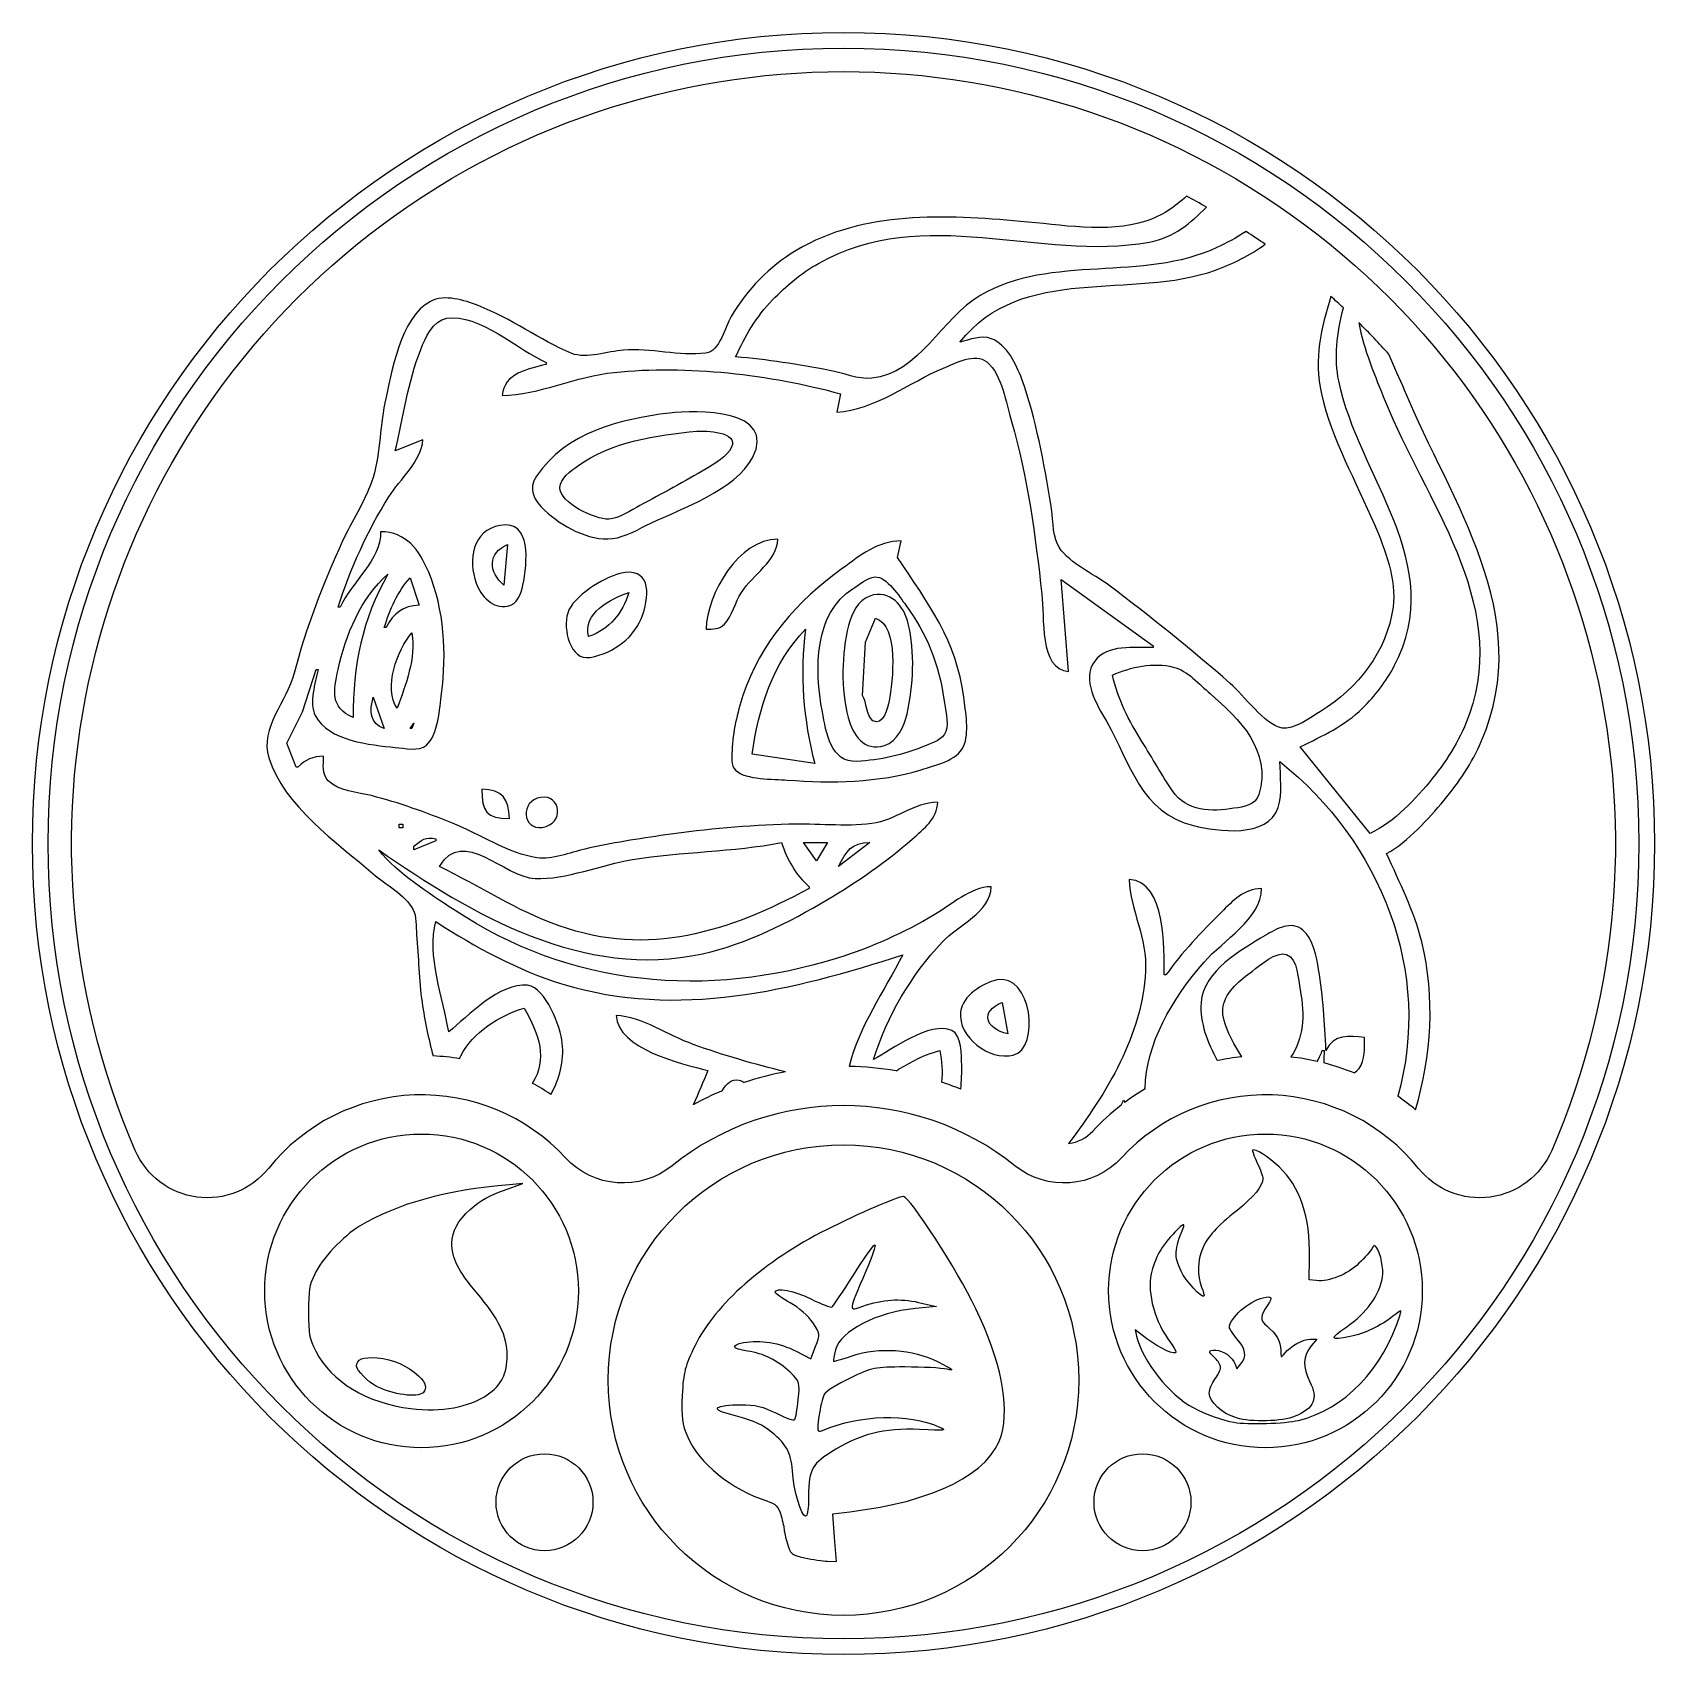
# Model space of a CAD drawing. Header units: millimetres. Extents: x -20.7 to 20.7, y -20.7 to 20.7.
import ezdxf

# ---------------------------------------------------------------- set-up
doc = ezdxf.new("R2010")
doc.units = ezdxf.units.MM
doc.layers.get('0').update_dxf_attribs({"linetype": 'CONTINUOUS'})

msp = doc.modelspace()

# ---------------------------------------------------------------- linework, layer by layer
for p, q in [((-7.583, 12.267), (-7.583, 12.22)), ((-0.079, 11.469), (-0.172, 11)), ((-10.726, 10.297), (-11.43, 10.015)), ((-8.568, 7.623), (-8.662, 6.591)), ((1.376, 7.295), (1.469, 7.717)), ((-11.055, 6.779), (-10.82, 6.075)), ((5.738, 4.387), (5.55, 6.732)), ((5.55, 6.732), (7.895, 5.043)), ((-12.837, 6.028), (-12.884, 6.028)), ((-11.664, 5.512), (-11.711, 5.512)), ((0.559, 5.134), (0.813, 5.747)), ((0.484, 3.777), (0.559, 5.134)), ((7.895, 5.043), (7.895, 4.996)), ((-13.799, 3.355), (-13.447, 4.434)), ((-13.447, 4.434), (-13.4, 4.434)), ((-11.993, 3.73), (-11.711, 2.933)), ((-14.195, 2.557), (-13.799, 3.355)), ((-13.963, 1.948), (-14.195, 2.557)), ((-0.735, 2.041), (-2.33, 2.276)), ((13.43, 0.259), (11.648, 2.463)), ((-13.916, 1.948), (-13.963, 1.948)), ((-10.398, 0.071), (-10.961, -0.163)), ((-10.398, 0.118), (-10.398, 0.071)), ((0.672, 0.024), (-0.125, -0.585)), ((-10.961, -0.163), (-10.961, -0.069)), ((-0.876, -1.101), (-0.876, -1.148)), ((8.224, -3.353), (8.177, -3.353)), ((4.049, -4.056), (4.19, -4.854)), ((12.211, -5.276), (12.258, -5.276)), ((-8.55, -8.805), (-8.179, -8.674)), ((-8.179, -8.674), (-8.52, -8.703)), ((11.875, -11.131), (11.886, -10.559)), ((12.058, -11.149), (11.875, -11.131)), ((2.374, -11.804), (1.835, -11.859)), ((1.917, -11.703), (2.374, -11.804)), ((7.737, -12.629), (7.437, -12.402)), ((7.437, -12.402), (7.475, -12.563)), ((11.91, -12.639), (12.072, -12.639)), ((12.072, -12.639), (11.924, -12.814)), ((-1.208, -12.949), (-0.836, -13.142)), ((-0.836, -13.142), (-0.712, -12.827)), ((9.988, -13.278), (10.028, -13.401)), ((10.028, -13.401), (10.134, -13.27)), ((-0.275, -17.092), (0.165, -17.041)), ((-0.228, -17.702), (-0.275, -17.092)), ((-0.181, -18.312), (-0.228, -17.702)), ((-0.404, -18.303), (-0.181, -18.312))]:
    msp.add_line(p, q)
msp.add_lwpolyline([(-7.091, -8.016, 0.458612), (-14.665, -8.285, -0.565024), (-18.061, -7.83, -1.523453), (18.061, -7.83, -0.565024), (14.665, -8.285, 0.458612), (7.091, -8.016, -0.393426), (4.373, -8.219, 0.35083), (-4.373, -8.219, -0.393426)], format="xyb", close=True)
for points in [[(-11.008, 2.933), (-11.055, 2.933), (-10.961, 3.073)], [(-11.336, 0.4), (-11.336, 0.493), (-11.242, 0.493), (-11.242, 0.4)], [(-0.688, -0.445), (-1.017, 0.024), (-0.407, 0.024)]]:
    msp.add_lwpolyline(points, close=True)
for centre, radius in [((0, 0), 20.685), ((0, 0), 20.285), ((-10.762, -11.41), 4), ((10.762, -11.41), 4), ((0, -13.685), 6), ((-7.625, -16.8), 1.236), ((7.625, -16.8), 1.236)]:
    msp.add_circle(centre, radius)
for centre, radius, start, end in [((0, 0), 18.685, 60.2899, 62.0778), ((0, 0), 18.685, 54.8751, 56.6603), ((0, 0), 18.685, 46.9808, 48.2976), ((0, 0), 18.685, 41.8977, 45.3098), ((-10.762, -11.41), 6, 80.6545, 87.163), ((0, -13.685), 8, 80.3347, 88.9647), ((10.762, -11.41), 6, 95.8007, 101.8321), ((10.762, -11.41), 6, 77.295, 83.7976), ((10.762, -11.41), 6, 67.8815, 75.6601), ((-10.762, -11.41), 6, 56.6496, 61.8941), ((0, -13.685), 8, 100.6325, 108.4402), ((0, -13.685), 8, 68.0476, 71.8087), ((0, -13.685), 8, 112.7308, 118.6109), ((10.762, -11.41), 6, 120.7872, 126.7984), ((10.762, -11.41), 6, 50.3783, 55.7942), ((10.762, -11.41), 6, 127.8324, 137.2392), ((5.623, -6.658), 1, 276.7972, 317.2392)]:
    msp.add_arc(centre, radius, start, end)
for points in [[(8.75, 16.51), (8.448, 16.239), (8.122, 16), (7.708, 15.87)], [(7.802, 15.338), (8.435, 15.451), (8.852, 15.829), (9.26, 16.229)], [(4.518, 15.867), (2.603, 16.032), (0.514, 16.147), (-1.204, 15.125)], [(7.708, 15.87), (6.718, 15.56), (5.529, 15.78), (4.518, 15.867)], [(-0.641, 14.792), (2.07, 16.334), (4.964, 14.834), (7.802, 15.338)], [(10.269, 15.61), (10.01, 15.441), (9.742, 15.304), (9.537, 15.207)], [(-1.204, 15.125), (-1.895, 14.714), (-2.456, 14.13), (-2.863, 13.439)], [(9.537, 15.207), (7.625, 14.301), (5.316, 15.042), (3.486, 13.977)], [(9.49, 14.625), (9.935, 14.786), (10.369, 15), (10.751, 15.282)], [(-1.811, 13.862), (-1.459, 14.229), (-1.084, 14.541), (-0.641, 14.792)], [(2.97, 12.783), (4.544, 14.807), (7.363, 13.852), (9.49, 14.625)], [(-10.537, 13.825), (-11.287, 13.438), (-11.543, 11.982), (-11.697, 11.235)], [(-9.319, 13.72), (-9.678, 13.856), (-10.169, 14.016), (-10.537, 13.825)], [(-6.927, 12.499), (-7.75, 12.836), (-8.474, 13.398), (-9.319, 13.72)], [(-2.752, 12.408), (-2.518, 12.941), (-2.215, 13.439), (-1.811, 13.862)], [(3.486, 13.977), (2.513, 13.41), (1.932, 11.989), (0.719, 11.864)], [(12.43, 13.95), (12.184, 13.157), (11.988, 12.363), (12.191, 11.469)], [(12.63, 11.798), (12.515, 12.359), (12.581, 13.023), (12.748, 13.661)], [(-10.782, 12.595), (-10.66, 12.899), (-10.484, 13.337), (-10.115, 13.396)], [(-10.115, 13.396), (-9.303, 13.527), (-8.281, 12.576), (-7.583, 12.267)], [(-2.863, 13.439), (-3.018, 13.176), (-3.159, 12.548), (-3.508, 12.506)], [(13.141, 13.284), (13.264, 12.59), (13.565, 11.907), (13.815, 11.282)], [(3.768, 12.875), (3.518, 12.971), (3.214, 12.85), (2.97, 12.783)], [(4.547, 11.845), (4.41, 12.222), (4.169, 12.721), (3.768, 12.875)], [(-11.43, 10.015), (-11.22, 10.88), (-11.116, 11.762), (-10.782, 12.595)], [(-5.613, 12.583), (-5.997, 12.552), (-6.567, 12.352), (-6.927, 12.499)], [(-3.508, 12.506), (-4.191, 12.422), (-4.918, 12.641), (-5.613, 12.583)], [(14.309, 11.563), (14.19, 11.849), (14.042, 12.158), (13.908, 12.478)], [(-7.583, 12.22), (-8.057, 12.1), (-8.647, 11.998), (-8.709, 11.422)], [(-8.709, 11.422), (-7.771, 11.442), (-6.805, 11.917), (-5.848, 12.016)], [(-5.848, 12.016), (-3.992, 12.208), (-1.874, 11.963), (-0.079, 11.469)], [(-0.36, 12.067), (-1.149, 12.21), (-1.952, 12.351), (-2.752, 12.408)], [(0.719, 11.864), (0.37, 11.829), (-0.018, 12.005), (-0.36, 12.067)], [(-0.172, 11), (0.781, 11.05), (1.683, 11.764), (2.548, 12.124)], [(2.548, 12.124), (2.847, 12.248), (3.36, 12.526), (3.655, 12.282)], [(3.655, 12.282), (4.05, 11.955), (4.143, 11.232), (4.281, 10.766)], [(5.29, 8.655), (5.108, 9.711), (4.913, 10.835), (4.547, 11.845)], [(14.047, 4.527), (15.42, 7.138), (13.137, 9.34), (12.63, 11.798)], [(-11.697, 11.235), (-11.83, 10.587), (-11.818, 9.839), (-12.037, 9.218)], [(12.191, 11.469), (12.453, 10.312), (13.074, 9.224), (13.539, 8.139)], [(13.815, 11.282), (14.824, 8.761), (16.973, 6.16), (15.967, 3.308)], [(16.267, 2.604), (17.656, 5.849), (15.508, 8.67), (14.309, 11.563)], [(-4.441, 10.978), (-5.711, 10.816), (-7.069, 10.49), (-7.83, 9.37)], [(-2.321, 9.837), (-1.672, 11.08), (-3.762, 11.064), (-4.441, 10.978)], [(4.281, 10.766), (4.707, 9.33), (4.889, 7.84), (5.06, 6.357)], [(-6.786, 9.625), (-5.92, 10.249), (-4.774, 10.42), (-3.737, 10.515)], [(-3.737, 10.515), (-3.525, 10.534), (-2.664, 10.505), (-2.858, 10.106)], [(-11.596, 8.843), (-11.314, 9.295), (-10.76, 9.748), (-10.726, 10.297)], [(-2.858, 10.106), (-2.977, 9.861), (-3.279, 9.693), (-3.503, 9.557)], [(-7.231, 9.078), (-7.225, 9.31), (-6.954, 9.504), (-6.786, 9.625)], [(-3.503, 9.557), (-4.05, 9.226), (-4.627, 8.923), (-5.191, 8.621)], [(-4.91, 8.173), (-4.125, 8.542), (-2.746, 9.022), (-2.321, 9.837)], [(-12.037, 9.218), (-12.216, 8.707), (-12.546, 8.213), (-12.774, 7.717)], [(-7.83, 9.37), (-8.053, 9.042), (-7.883, 8.741), (-7.622, 8.497)], [(-12.884, 6.028), (-12.585, 7.003), (-12.135, 7.978), (-11.596, 8.843)], [(-5.989, 8.273), (-6.325, 8.26), (-7.242, 8.681), (-7.231, 9.078)], [(-7.622, 8.497), (-7.198, 8.102), (-6.499, 7.704), (-5.895, 7.776)], [(-5.191, 8.621), (-5.428, 8.495), (-5.713, 8.284), (-5.989, 8.273)], [(5.456, 7.633), (5.323, 7.926), (5.345, 8.338), (5.29, 8.655)], [(-11.805, 7.951), (-11.796, 7.234), (-12.544, 6.678), (-12.837, 6.028)], [(-10.579, 6.92), (-10.819, 7.488), (-11.152, 7.947), (-11.805, 7.951)], [(-8.756, 8.112), (-9.462, 7.986), (-9.582, 7.23), (-9.366, 6.638)], [(-8.174, 6.591), (-8.069, 7.146), (-7.938, 8.257), (-8.756, 8.112)], [(-5.895, 7.776), (-5.555, 7.817), (-5.216, 8.028), (-4.91, 8.173)], [(13.539, 8.139), (13.809, 7.509), (14.113, 6.726), (14.016, 6.028)], [(-12.774, 7.717), (-13.27, 6.636), (-13.715, 5.493), (-14.01, 4.34)], [(-8.662, 6.591), (-9.062, 6.913), (-9.072, 7.423), (-8.568, 7.623)], [(-1.673, 7.764), (-2.672, 7.752), (-3.483, 6.383), (-3.503, 5.465)], [(-2.602, 6.404), (-2.316, 6.85), (-1.692, 7.213), (-1.673, 7.764)], [(1.469, 7.717), (0.868, 7.713), (0.439, 7.353), (-0.032, 7.013)], [(6.77, 6.585), (6.401, 6.862), (5.65, 7.205), (5.456, 7.633)], [(3.067, 3.73), (2.884, 5.166), (2.156, 6.133), (1.376, 7.295)], [(-12.892, 4.434), (-12.702, 5.306), (-12.304, 6.275), (-11.617, 6.873)], [(-11.617, 6.873), (-12.274, 5.73), (-12.509, 4.524), (-12.509, 3.214)], [(-11.711, 5.512), (-11.573, 5.963), (-11.371, 6.425), (-11.055, 6.779)], [(-10.249, 3.824), (-10.121, 4.834), (-10.179, 5.974), (-10.579, 6.92)], [(-9.366, 6.638), (-9.248, 6.318), (-8.95, 5.977), (-8.571, 6.05)], [(-5.707, 6.885), (-6.117, 6.785), (-6.905, 6.299), (-7.034, 5.876)], [(-5.118, 5.841), (-4.933, 6.389), (-4.934, 7.074), (-5.707, 6.885)], [(-0.032, 7.013), (-1.174, 6.189), (-2.12, 5.133), (-2.564, 3.777)], [(0.25, 6.506), (0.408, 6.607), (0.608, 6.787), (0.803, 6.799)], [(0.803, 6.799), (1.102, 6.819), (1.437, 6.28), (1.591, 6.075)], [(-8.571, 6.05), (-8.317, 6.099), (-8.217, 6.364), (-8.174, 6.591)], [(-6.505, 5.278), (-6.656, 5.873), (-5.951, 6.242), (-5.473, 6.404)], [(-5.473, 6.404), (-5.64, 5.858), (-5.958, 5.473), (-6.505, 5.278)], [(-3.038, 5.591), (-2.835, 5.801), (-2.761, 6.157), (-2.602, 6.404)], [(-0.539, 3.355), (-0.738, 4.452), (-0.763, 5.86), (0.25, 6.506)], [(0.673, 6.312), (0.354, 6.203), (0.208, 5.861), (0.129, 5.559)], [(1.653, 5.606), (1.546, 6.059), (1.183, 6.487), (0.673, 6.312)], [(5.06, 6.357), (5.125, 5.791), (4.989, 4.433), (5.738, 4.387)], [(9.865, 4.084), (8.863, 4.953), (7.831, 5.79), (6.77, 6.585)], [(-10.82, 6.075), (-11.24, 6.065), (-11.467, 5.878), (-11.664, 5.512)], [(-7.034, 5.876), (-7.157, 5.476), (-6.98, 4.651), (-6.458, 4.747)], [(-6.458, 4.747), (-5.857, 4.857), (-5.316, 5.255), (-5.118, 5.841)], [(1.591, 6.075), (2.116, 5.378), (2.44, 4.545), (2.561, 3.683)], [(14.016, 6.028), (13.858, 4.893), (13.126, 3.96), (12.164, 3.366)], [(-3.503, 5.465), (-3.337, 5.468), (-3.162, 5.462), (-3.038, 5.591)], [(-2.33, 2.276), (-2.171, 3.434), (-1.803, 4.607), (-0.97, 5.465)], [(-0.97, 5.465), (-1.123, 4.31), (-1.022, 3.16), (-0.735, 2.041)], [(0.129, 5.559), (-0.057, 4.846), (-0.064, 3.929), (0.12, 3.214)], [(0.813, 5.747), (1.426, 5.552), (1.252, 4.134), (1.166, 3.636)], [(1.62, 3.308), (1.788, 4.036), (1.825, 4.876), (1.653, 5.606)], [(-11.383, 3.448), (-11.737, 3.956), (-11.385, 4.947), (-11.008, 5.372)], [(-11.008, 5.372), (-10.896, 4.717), (-11.169, 4.057), (-11.383, 3.448)], [(7.895, 4.996), (7.431, 4.996), (6.72, 5.08), (6.406, 4.652)], [(6.406, 4.652), (6.06, 4.179), (6.464, 3.544), (6.704, 3.12)], [(6.864, 4.293), (7.311, 4.507), (7.919, 4.623), (8.411, 4.501)], [(-14.01, 4.34), (-14.196, 3.612), (-14.894, 2.956), (-14.655, 2.182)], [(-13.4, 4.434), (-13.467, 4.091), (-13.643, 3.595), (-13.472, 3.263)], [(-12.509, 3.214), (-13.091, 3.467), (-13.01, 3.892), (-12.892, 4.434)], [(7.611, 2.604), (7.282, 3.134), (6.991, 3.677), (6.864, 4.293)], [(8.411, 4.501), (8.771, 4.412), (9.078, 4.058), (9.35, 3.824)], [(13.24, 3.454), (13.557, 3.765), (13.84, 4.133), (14.047, 4.527)], [(-11.711, 2.933), (-12.081, 3.053), (-12.091, 3.388), (-11.993, 3.73)], [(-10.632, 2.511), (-10.34, 2.773), (-10.295, 3.458), (-10.249, 3.824)], [(-2.564, 3.777), (-2.711, 3.328), (-2.825, 2.843), (-2.843, 2.37)], [(0.752, 3.132), (0.581, 3.251), (0.596, 3.601), (0.484, 3.777)], [(3.064, 2.474), (3.215, 2.81), (3.112, 3.375), (3.067, 3.73)], [(9.35, 3.824), (10.1, 3.179), (10.927, 2.365), (10.592, 1.249)], [(11.184, 2.944), (10.753, 3.015), (10.196, 3.798), (9.865, 4.084)], [(0.344, 2.094), (-0.329, 2.063), (-0.443, 2.827), (-0.539, 3.355)], [(1.166, 3.636), (1.14, 3.488), (0.998, 2.963), (0.752, 3.132)], [(2.561, 3.683), (2.595, 3.443), (2.691, 3.092), (2.61, 2.857)], [(12.164, 3.366), (11.921, 3.216), (11.484, 2.895), (11.184, 2.944)], [(11.648, 2.463), (12.222, 2.749), (12.773, 2.996), (13.24, 3.454)], [(-13.472, 3.263), (-13.137, 2.613), (-12.065, 2.511), (-11.43, 2.452)], [(0.12, 3.214), (0.232, 2.776), (0.527, 2.333), (1.046, 2.499)], [(1.046, 2.499), (1.38, 2.606), (1.547, 2.993), (1.62, 3.308)], [(6.704, 3.12), (7.309, 2.057), (7.587, 0.774), (8.927, 0.455)], [(15.967, 3.308), (15.756, 2.71), (15.419, 2.159), (15.023, 1.666)], [(-11.43, 2.452), (-11.199, 2.431), (-10.825, 2.337), (-10.632, 2.511)], [(2.079, 2.487), (1.539, 2.268), (0.927, 2.12), (0.344, 2.094)], [(2.61, 2.857), (2.538, 2.649), (2.264, 2.562), (2.079, 2.487)], [(8.392, 1.339), (8.116, 1.747), (7.872, 2.185), (7.611, 2.604)], [(15.317, 1.103), (15.695, 1.557), (16.034, 2.06), (16.267, 2.604)], [(-14.655, 2.182), (-14.284, 0.976), (-12.908, 0.01), (-11.993, -0.773)], [(-13.259, 2.229), (-13.531, 2.215), (-13.721, 2.14), (-13.916, 1.948)], [(-13.143, 1.602), (-13.307, 1.77), (-13.262, 2.015), (-13.259, 2.229)], [(-2.843, 2.37), (-2.849, 2.215), (-2.875, 1.985), (-2.752, 1.867)], [(1.985, 1.882), (2.319, 1.984), (2.906, 2.123), (3.064, 2.474)], [(11.088, 0.916), (11.206, 1.264), (11.132, 1.724), (11.132, 2.088)], [(11.132, 2.088), (13.709, 0.029), (15.032, -3.301), (14.135, -6.448)], [(-2.752, 1.867), (-2.493, 1.619), (-1.777, 1.645), (-1.439, 1.619)], [(-1.439, 1.619), (-0.301, 1.531), (0.884, 1.547), (1.985, 1.882)], [(15.023, 1.666), (14.601, 1.14), (14.051, 0.546), (13.43, 0.259)], [(-12.04, 1.22), (-12.387, 1.307), (-12.879, 1.332), (-13.143, 1.602)], [(-8.522, 0.634), (-8.527, 1.14), (-8.703, 1.373), (-9.225, 1.385)], [(-9.225, 1.385), (-9.225, 0.818), (-9.105, 0.636), (-8.522, 0.634)], [(9.959, 0.897), (9.391, 0.805), (8.747, 0.813), (8.392, 1.339)], [(10.592, 1.249), (10.508, 0.969), (10.209, 0.937), (9.959, 0.897)], [(-9.976, 0.521), (-10.647, 0.788), (-11.339, 1.043), (-12.04, 1.22)], [(-7.813, 1.152), (-8.283, 0.988), (-8.135, 0.254), (-7.586, 0.435)], [(-7.586, 0.435), (-7.078, 0.603), (-7.27, 1.342), (-7.813, 1.152)], [(2.407, 1.056), (1.768, 1.044), (1.33, 0.582), (0.719, 0.507)], [(1.751, 0.11), (2.06, 0.38), (2.381, 0.622), (2.407, 1.056)], [(8.927, 0.455), (9.548, 0.307), (10.821, 0.129), (11.088, 0.916)], [(13.852, -0.257), (14.413, 0.058), (14.908, 0.614), (15.317, 1.103)], [(-7.818, -0.364), (-8.531, -0.268), (-9.305, 0.255), (-9.976, 0.521)], [(-1.392, 0.492), (-2.443, 0.464), (-3.493, 0.364), (-4.535, 0.219)], [(0.719, 0.507), (0.028, 0.423), (-0.696, 0.51), (-1.392, 0.492)], [(-10.961, -0.069), (-10.767, 0.078), (-10.645, 0.191), (-10.398, 0.118)], [(-4.535, 0.219), (-5.224, 0.122), (-5.919, 0.011), (-6.598, -0.143)], [(-5.379, -0.41), (-4.126, -0.203), (-2.819, -0.219), (-1.58, 0.024)], [(-1.58, 0.024), (-1.445, -0.399), (-1.216, -0.811), (-0.876, -1.101)], [(-0.407, -1.428), (0.353, -0.979), (1.085, -0.471), (1.751, 0.11)], [(-0.125, -0.585), (0.074, -0.184), (0.204, 0.021), (0.672, 0.024)], [(-9.929, -1.695), (-10.586, -1.257), (-11.355, -0.785), (-11.852, -0.163)], [(-11.852, -0.163), (-9.46, -1.829), (-6.63, -3.481), (-3.596, -2.811)], [(-10.304, -0.585), (-9.696, 0.443), (-8.671, -0.858), (-7.865, -0.893)], [(-7.865, -0.893), (-7.092, -0.926), (-6.151, -0.537), (-5.379, -0.41)], [(-6.598, -0.143), (-6.982, -0.23), (-7.421, -0.418), (-7.818, -0.364)], [(14.747, -2.509), (14.547, -1.704), (14.183, -1.01), (13.852, -0.257)], [(-11.993, -0.773), (-11.683, -1.038), (-11.181, -1.315), (-10.982, -1.676)], [(-7.255, -2.099), (-8.331, -1.716), (-9.287, -1.092), (-10.304, -0.585)], [(-0.876, -1.148), (-2.931, -2.252), (-4.966, -2.915), (-7.255, -2.099)], [(3.768, -1.101), (3.22, -1.118), (2.77, -1.554), (2.314, -1.823)], [(2.516, -2.515), (2.931, -2.071), (3.746, -1.763), (3.768, -1.101)], [(8.177, -3.353), (8.177, -2.666), (8.235, -0.99), (7.286, -0.914)], [(7.286, -0.914), (7.318, -1.716), (7.748, -2.412), (7.703, -3.259)], [(9.196, -3.025), (9.679, -2.465), (10.654, -1.936), (10.663, -1.148)], [(10.663, -1.148), (10.206, -1.163), (9.94, -1.45), (9.631, -1.758)], [(-3.596, -2.811), (-2.454, -2.558), (-1.407, -2.019), (-0.407, -1.428)], [(-10.982, -1.676), (-10.881, -1.86), (-10.908, -2.117), (-10.888, -2.321)], [(-10.069, -4.807), (-10.204, -3.978), (-10.633, -2.823), (-10.398, -1.993)], [(-10.398, -1.993), (-9.384, -2.649), (-8.321, -3.231), (-7.161, -3.585)], [(-0.125, -2.913), (-3.472, -3.972), (-6.986, -3.657), (-9.929, -1.695)], [(2.314, -1.823), (1.546, -2.276), (0.725, -2.644), (-0.125, -2.913)], [(9.631, -1.758), (9.129, -2.258), (8.632, -2.772), (8.224, -3.353)], [(-10.888, -2.321), (-10.83, -2.9), (-10.836, -3.478), (-10.749, -4.056)], [(10.757, -2.345), (10.13, -2.724), (9.183, -3.239), (9.121, -4.056)], [(11.718, -2.211), (11.423, -1.956), (11.032, -2.178), (10.757, -2.345)], [(12.117, -3.212), (12.06, -2.886), (11.981, -2.44), (11.718, -2.211)], [(-7.161, -3.585), (-4.221, -4.48), (-1.296, -3.749), (1.516, -2.837)], [(1.516, -2.837), (1.033, -3.767), (0.399, -4.657), (0.145, -5.686)], [(0.766, -5.511), (1.104, -4.407), (1.729, -3.356), (2.516, -2.515)], [(10.428, -3.255), (10.621, -3.114), (11.04, -2.731), (11.302, -2.831)], [(11.302, -2.831), (11.59, -2.94), (11.594, -3.478), (11.644, -3.728)], [(14.589, -6.789), (14.99, -5.4), (15.099, -3.929), (14.747, -2.509)], [(7.703, -3.259), (7.616, -4.876), (6.717, -6.367), (5.741, -7.651)], [(7.691, -6.256), (7.723, -5.089), (8.362, -3.989), (9.196, -3.025)], [(9.682, -4.15), (9.755, -3.761), (10.13, -3.474), (10.428, -3.255)], [(12.305, -5.276), (12.265, -4.57), (12.239, -3.914), (12.117, -3.212)], [(-8.056, -3.617), (-8.752, -3.533), (-9.593, -4.411), (-10.069, -4.807)], [(-7.171, -5.088), (-7.212, -4.685), (-7.586, -3.674), (-8.056, -3.617)], [(3.908, -3.481), (3.541, -3.56), (3.035, -3.887), (2.988, -4.291)], [(4.328, -5.397), (5.032, -5.232), (4.799, -3.289), (3.908, -3.481)], [(-10.749, -4.056), (-10.679, -4.527), (-10.584, -4.978), (-10.465, -5.418)], [(4.19, -4.854), (3.624, -4.736), (3.469, -4.275), (4.049, -4.056)], [(9.121, -4.056), (9.082, -4.574), (9.285, -5.071), (9.532, -5.538)], [(11.644, -3.728), (11.777, -4.403), (11.723, -4.971), (11.41, -5.445)], [(-9.76, -5.417), (-9.459, -4.813), (-8.77, -4.389), (-8.146, -4.197)], [(-8.146, -4.197), (-7.759, -4.871), (-7.544, -5.498), (-7.936, -6.118)], [(-3.831, -5.124), (-4.456, -4.901), (-5.137, -4.417), (-5.801, -4.385)], [(-5.801, -4.385), (-5.748, -5.242), (-4.145, -5.615), (-3.456, -5.792)], [(2.988, -4.291), (2.909, -4.952), (3.725, -5.539), (4.328, -5.397)], [(10.156, -5.441), (9.879, -4.997), (9.616, -4.5), (9.682, -4.15)], [(2.76, -4.766), (2.211, -4.523), (1.216, -5.263), (0.766, -5.511)], [(3.015, -5.651), (3.01, -5.414), (3.021, -4.881), (2.76, -4.766)], [(13.29, -4.948), (12.893, -4.895), (12.503, -4.864), (12.305, -5.276)], [(13.149, -5.737), (13.314, -5.511), (13.289, -5.213), (13.29, -4.948)], [(-7.464, -6.398), (-7.237, -6.009), (-7.125, -5.546), (-7.171, -5.088)], [(-1.476, -5.822), (-2.276, -5.634), (-3.069, -5.396), (-3.831, -5.124)], [(1.422, -5.75), (1.746, -5.554), (2.089, -5.378), (2.454, -5.276)], [(2.454, -5.276), (2.516, -5.563), (2.53, -5.816), (2.498, -6.085)], [(12.082, -5.557), (12.141, -5.451), (12.185, -5.355), (12.211, -5.276)], [(12.258, -5.276), (12.258, -5.369), (12.245, -5.485), (12.248, -5.597)], [(-9.788, -5.49), (-9.781, -5.465), (-9.771, -5.44), (-9.76, -5.417)], [(1.343, -5.799), (1.37, -5.782), (1.396, -5.766), (1.422, -5.75)], [(2.991, -6.265), (3.012, -6.047), (3.02, -5.838), (3.015, -5.651)], [(13.021, -5.852), (13.075, -5.816), (13.12, -5.776), (13.149, -5.737)], [(-3.456, -5.792), (-3.577, -6.072), (-3.699, -6.367), (-3.831, -6.662)], [(-3.091, -6.306), (-2.99, -6.129), (-2.855, -5.99), (-2.661, -6.036)], [(-2.661, -6.036), (-2.616, -6.047), (-2.572, -6.068), (-2.531, -6.096)], [(7.082, -6.671), (7.103, -6.629), (7.124, -6.586), (7.145, -6.542)], [(7.145, -6.542), (7.153, -6.563), (7.161, -6.585), (7.168, -6.606)], [(10.433, -7.818), (10.42, -7.831), (10.473, -7.981), (10.552, -8.149)], [(11.109, -8.248), (10.836, -7.993), (10.483, -7.768), (10.433, -7.818)], [(10.552, -8.149), (10.63, -8.318), (10.695, -8.495), (10.695, -8.543)], [(11.886, -10.559), (11.906, -9.522), (11.646, -8.751), (11.109, -8.248)], [(10.695, -8.543), (10.696, -8.731), (10.475, -9.005), (10.037, -9.357)], [(-8.52, -8.703), (-10.128, -8.839), (-11.398, -9.19), (-12.343, -9.759)], [(-9.518, -9.331), (-9.254, -9.092), (-9.051, -8.982), (-8.55, -8.805)], [(1.527, -9.004), (1.392, -9.004), (0.376, -9.442), (-0.434, -9.849)], [(3.369, -11.853), (2.903, -10.882), (1.689, -9.004), (1.527, -9.004)], [(-9.988, -10.193), (-9.984, -9.882), (-9.845, -9.626), (-9.518, -9.331)], [(10.037, -9.357), (9.509, -9.78), (9.298, -10.013), (9.152, -10.334)], [(-12.343, -9.759), (-12.756, -10.008), (-13.308, -10.601), (-13.494, -10.997)], [(-0.434, -9.849), (-2.011, -10.644), (-3.268, -11.75), (-3.784, -12.8)], [(8.676, -9.765), (8.756, -9.561), (8.21, -10.135), (8.056, -10.417)], [(8.61, -10.904), (8.426, -10.509), (8.433, -10.388), (8.676, -9.765)], [(-9.354, -11.457), (-9.828, -10.896), (-9.993, -10.568), (-9.988, -10.193)], [(0.251, -11.009), (0.518, -10.583), (0.764, -10.235), (0.799, -10.235)], [(0.799, -10.235), (0.834, -10.235), (0.731, -10.538), (0.571, -10.908)], [(9.152, -10.334), (9.025, -10.613), (9.016, -11.036), (9.131, -11.312)], [(13.475, -10.334), (13.44, -10.397), (13.292, -10.565), (13.147, -10.707)], [(13.597, -10.306), (13.547, -10.233), (13.53, -10.236), (13.475, -10.334)], [(13.744, -11.064), (13.779, -10.842), (13.707, -10.467), (13.597, -10.306)], [(8.056, -10.417), (7.976, -10.565), (7.882, -10.816), (7.848, -10.974)], [(13.147, -10.707), (12.858, -10.989), (12.385, -11.182), (12.058, -11.149)], [(-13.494, -10.997), (-13.625, -11.279), (-13.642, -11.384), (-13.642, -11.941)], [(-0.292, -11.819), (-0.26, -11.799), (-0.015, -11.434), (0.251, -11.009)], [(0.571, -10.908), (0.113, -11.966), (0.116, -11.932), (0.495, -11.801)], [(7.848, -10.974), (7.739, -11.482), (7.943, -12.207), (8.342, -12.73)], [(9.194, -11.542), (9.135, -11.601), (8.729, -11.158), (8.61, -10.904)], [(12.834, -12.326), (13.333, -11.982), (13.672, -11.511), (13.744, -11.064)], [(-8.577, -13.048), (-8.577, -12.564), (-8.795, -12.119), (-9.354, -11.457)], [(-1.741, -11.446), (-1.744, -11.311), (-1.241, -11.406), (-0.814, -11.622)], [(-1.358, -11.715), (-1.568, -11.599), (-1.74, -11.478), (-1.741, -11.446)], [(9.131, -11.312), (9.179, -11.426), (9.207, -11.529), (9.194, -11.542)], [(10.704, -11.584), (10.931, -11.535), (10.956, -11.574), (10.819, -11.767)], [(-13.642, -11.941), (-13.642, -12.536), (-13.632, -12.589), (-13.455, -12.948)], [(-0.782, -12.218), (-0.89, -12.056), (-1.146, -11.831), (-1.358, -11.715)], [(-0.814, -11.622), (-0.559, -11.751), (-0.325, -11.839), (-0.292, -11.819)], [(1.835, -11.859), (0.83, -11.962), (-0.065, -12.425), (-0.2, -12.911)], [(0.495, -11.801), (1.008, -11.624), (1.428, -11.596), (1.917, -11.703)], [(4.026, -15.091), (4.242, -14.313), (4.017, -13.204), (3.369, -11.853)], [(9.842, -12.346), (9.842, -12.104), (10.34, -11.665), (10.704, -11.584)], [(10.819, -11.767), (10.623, -12.044), (10.618, -12.156), (10.795, -12.305)], [(14.196, -12.017), (14.237, -11.882), (14.233, -11.883), (14.012, -12.058)], [(-0.712, -12.827), (-0.591, -12.519), (-0.593, -12.505), (-0.782, -12.218)], [(10.041, -12.639), (9.932, -12.508), (9.842, -12.376), (9.842, -12.346)], [(10.795, -12.305), (11.041, -12.513), (11.151, -12.703), (11.152, -12.922)], [(11.6, -14.714), (12.771, -14.438), (13.784, -13.386), (14.196, -12.017)], [(12.926, -12.576), (12.399, -12.686), (12.381, -12.638), (12.834, -12.326)], [(14.012, -12.058), (13.703, -12.302), (13.288, -12.501), (12.926, -12.576)], [(-3.784, -12.8), (-4.043, -13.327), (-4.084, -13.486), (-4.112, -14.073)], [(-2.447, -12.947), (-2.843, -12.893), (-2.889, -12.794), (-2.547, -12.729)], [(-2.547, -12.729), (-2.129, -12.651), (-1.623, -12.734), (-1.208, -12.949)], [(7.475, -12.563), (7.623, -13.192), (8.321, -14.075), (8.916, -14.388)], [(8.476, -12.967), (8.476, -13.066), (8.068, -12.879), (7.737, -12.629)], [(8.342, -12.73), (8.416, -12.827), (8.476, -12.933), (8.476, -12.967)], [(10.134, -13.27), (10.29, -13.077), (10.265, -12.907), (10.041, -12.639)], [(11.252, -13), (11.396, -12.82), (11.725, -12.64), (11.91, -12.639)], [(11.924, -12.814), (11.716, -13.062), (11.706, -13.358), (11.894, -13.727)], [(-13.455, -12.948), (-13.077, -13.715), (-12.142, -14.28), (-11.035, -14.411)], [(-12.418, -13.33), (-12.418, -13.15), (-12.266, -13.09), (-11.889, -13.12)], [(-11.889, -13.12), (-11.489, -13.152), (-11.118, -13.314), (-10.839, -13.579)], [(-9.086, -14.06), (-8.72, -13.812), (-8.577, -13.528), (-8.577, -13.048)], [(-1.359, -13.487), (-1.663, -13.191), (-2.046, -13), (-2.447, -12.947)], [(-0.2, -12.911), (-0.242, -13.063), (-0.268, -13.196), (-0.258, -13.206)], [(-0.258, -13.206), (-0.249, -13.216), (-0.033, -13.153), (0.22, -13.067)], [(0.22, -13.067), (0.91, -12.834), (1.751, -12.893), (2.414, -13.221)], [(2.414, -13.221), (2.793, -13.409), (2.848, -13.454), (2.643, -13.409)], [(9.472, -13.118), (9.292, -12.938), (9.294, -12.924), (9.493, -12.924)], [(9.614, -13.365), (9.614, -13.307), (9.55, -13.196), (9.472, -13.118)], [(9.493, -12.924), (9.684, -12.924), (9.932, -13.101), (9.988, -13.278)], [(11.152, -12.922), (11.153, -13.122), (11.154, -13.122), (11.252, -13)], [(-11.906, -13.849), (-12.123, -13.737), (-12.418, -13.438), (-12.418, -13.33)], [(-10.839, -13.579), (-10.644, -13.764), (-10.609, -13.892), (-10.723, -14.006)], [(-1.155, -14.183), (-1.11, -13.749), (-1.118, -13.723), (-1.359, -13.487)], [(0.168, -13.632), (-0.156, -13.787), (-0.455, -13.977), (-0.496, -14.055)], [(1.566, -13.351), (0.794, -13.35), (0.732, -13.363), (0.168, -13.632)], [(2.643, -13.409), (2.495, -13.377), (2.01, -13.351), (1.566, -13.351)], [(9.472, -13.663), (9.55, -13.557), (9.614, -13.423), (9.614, -13.365)], [(-10.723, -14.006), (-10.859, -14.142), (-11.507, -14.056), (-11.906, -13.849)], [(-11.035, -14.411), (-10.25, -14.503), (-9.555, -14.378), (-9.086, -14.06)], [(-0.496, -14.055), (-0.537, -14.133), (-0.596, -14.384), (-0.627, -14.612)], [(9.33, -14.014), (9.33, -13.927), (9.394, -13.769), (9.472, -13.663)], [(10.02, -14.649), (9.646, -14.535), (9.33, -14.244), (9.33, -14.014)], [(11.894, -13.727), (12.11, -14.15), (12.002, -14.404), (11.52, -14.607)], [(-4.112, -14.073), (-4.139, -14.64), (-4.118, -14.804), (-3.974, -15.139)], [(-2.967, -14.541), (-3.418, -14.424), (-3.25, -14.315), (-2.618, -14.313)], [(-2.618, -14.313), (-2.253, -14.312), (-2.052, -14.361), (-1.712, -14.532)], [(-1.239, -14.692), (-1.219, -14.66), (-1.181, -14.43), (-1.155, -14.183)], [(8.916, -14.388), (9.24, -14.558), (9.679, -14.716), (9.956, -14.762)], [(-1.91, -14.956), (-2.153, -14.776), (-2.342, -14.702), (-2.967, -14.541)], [(-1.712, -14.532), (-1.472, -14.653), (-1.26, -14.725), (-1.239, -14.692)], [(-0.627, -14.612), (-0.679, -14.998), (-0.672, -15.023), (-0.539, -14.968)], [(-0.539, -14.968), (0.442, -14.563), (1.631, -14.528), (2.451, -14.882)], [(2.451, -14.882), (2.654, -14.97), (2.595, -14.977), (1.94, -14.944)], [(9.956, -14.762), (10.309, -14.821), (11.264, -14.793), (11.6, -14.714)], [(11.52, -14.607), (11.193, -14.745), (10.404, -14.767), (10.02, -14.649)], [(-3.974, -15.139), (-3.686, -15.807), (-2.857, -16.477), (-1.956, -16.768)], [(-1.303, -15.996), (-1.331, -15.529), (-1.479, -15.273), (-1.91, -14.956)], [(1.94, -14.944), (1.039, -14.899), (0.387, -15.068), (-0.33, -15.531)], [(0.165, -17.041), (2.294, -16.797), (3.758, -16.057), (4.026, -15.091)], [(-0.33, -15.531), (-0.837, -15.859), (-0.893, -15.983), (-0.895, -16.793)], [(-0.967, -17.158), (-1.077, -17.158), (-1.276, -16.473), (-1.303, -15.996)], [(-1.956, -16.768), (-1.721, -16.844), (-1.655, -16.913), (-1.591, -17.144)], [(-0.895, -16.793), (-0.895, -16.994), (-0.928, -17.158), (-0.967, -17.158)], [(-1.591, -17.144), (-1.547, -17.3), (-1.512, -17.462), (-1.511, -17.505)], [(-1.511, -17.505), (-1.511, -17.547), (-1.475, -17.708), (-1.432, -17.862)], [(-1.432, -17.862), (-1.362, -18.116), (-1.321, -18.149), (-0.991, -18.218)], [(-0.991, -18.218), (-0.79, -18.26), (-0.526, -18.298), (-0.404, -18.303)]]:
    msp.add_open_spline(points, degree=3)

doc.saveas('drawing.dxf')
